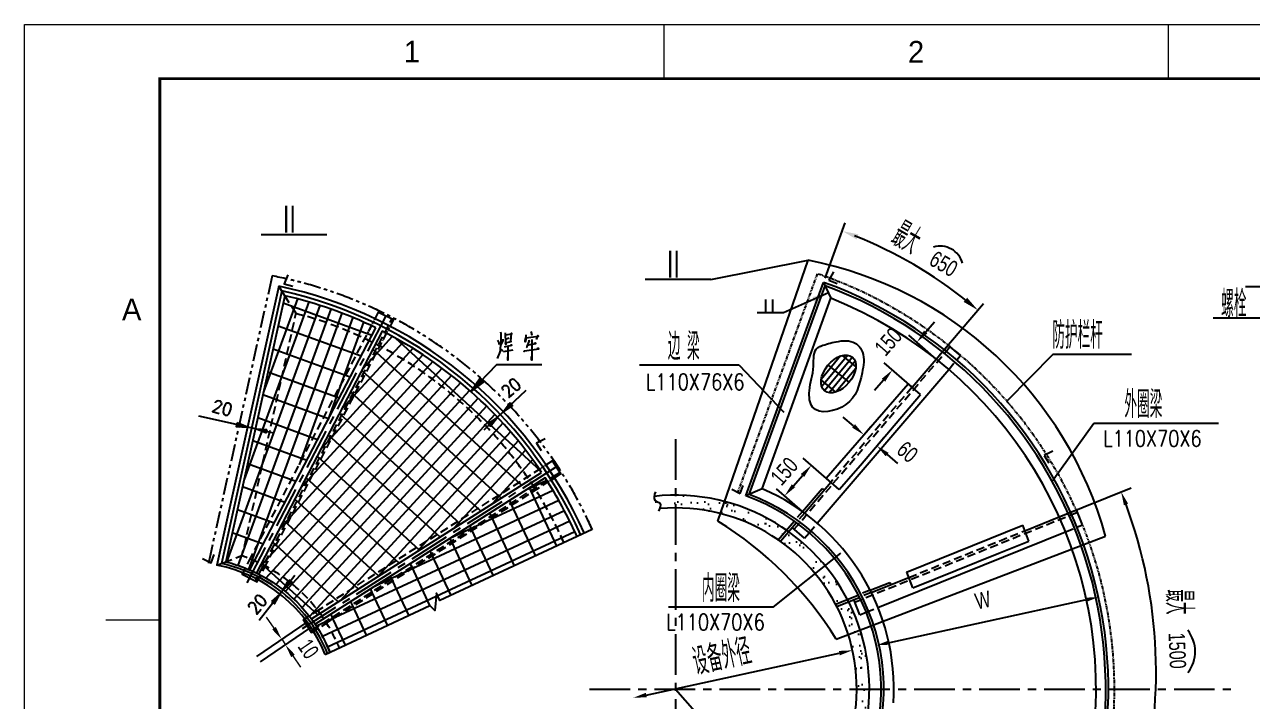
# Model space of a CAD drawing. Extents: x 148 to 221443, y -36682 to 6758.
# Drawn here: x 157403 to 161938, y -17916 to -15418 of the extents above; entities that cross this region are included whole.
import ezdxf
from ezdxf.enums import TextEntityAlignment as Align

# ---------------------------------------------------------------- set-up
doc = ezdxf.new("R2010")
doc.units = 0
doc.header["$LTSCALE"] = 10
doc.header["$MEASUREMENT"] = 0
for name, pattern in [('CENTERX2', [4, 2.5, -0.5, 0.5, -0.5]), ('HIDDENX2', [0.75, 0.5, -0.25]), ('PHANTOM', [2.5, 1.25, -0.25, 0.25, -0.25, 0.25, -0.25])]:
    doc.linetypes.add(name, pattern=pattern)
for name, color, linetype in [('2', 4, 'Continuous'), ('3', 255, 'Continuous'), ('6', 4, 'PHANTOM'), ('9', 6, 'Continuous'), ('CENTER', 1, 'CENTERX2')]:
    doc.layers.add(name, color=color, linetype=linetype)
doc.layers.add('2（细实线）', color=3, linetype='Continuous', lineweight=20)
doc.layers.add('图框层', color=7, linetype='Continuous', lineweight=15)
doc.styles.add('BIG', font='bsfb.shx', dxfattribs={"width": 0.7, "bigfont": 'bsf.shx'})
doc.styles.add('HZ', font='ROMS.SHX', dxfattribs={"width": 0.75, "bigfont": 'GBCBIG.SHX'})
doc.styles.get("Standard").update_dxf_attribs({"font": 'wison_e.shx', "width": 0.75, "bigfont": 'wison_c.shx'})
doc.styles.add('XW', font='ROMANS.shx', dxfattribs={"width": 0.85})
doc.dimstyles.new('DIM1', dxfattribs={"dimscale": 20, "dimtxt": 3, "dimasz": 2.5, "dimexe": 2, "dimexo": 0, "dimgap": 1, "dimtad": 0, "dimdec": 0, "dimzin": 0, "dimdsep": 46, "dimtxsty": 'Standard', "dimcen": 2, "dimclrd": 3, "dimclre": 3, "dimclrt": 3, "dimadec": 0, "dimazin": 0, "dimtfac": 0.666667, "dimtdec": 0, "dimtofl": 0, "dimtmove": 2, "dimatfit": 1, "dimfxl": 2, "dimtvp": 1.333333, "dimtolj": 1, "dimtzin": 0, "dimarcsym": 0})
doc.dimstyles.new('S-1', dxfattribs={"dimtxt": 3, "dimasz": 2.5, "dimexe": 1.25, "dimexo": 0, "dimgap": 1, "dimtad": 1, "dimdec": 0, "dimdsep": 46, "dimtxsty": 'BIG', "dimcen": 0, "dimclrd": 3, "dimclre": 3, "dimclrt": 3, "dimadec": 0, "dimazin": 2, "dimtfac": 1, "dimtdec": 0, "dimtmove": 2, "dimatfit": 3, "dimfxl": 1.25, "dimarcsym": 1})

# ---------------------------------------------------------------- blocks, each defined once
blk = doc.blocks.new('*D1657')
at = {"layer": '2', "color": 3, "lineweight": -2}
blk.add_line((159701.3, -17896), (160414.6, -17741.3), dxfattribs=at)
at = {"layer": '2', "color": 3}
for points in [[(160416.4, -17749.5), (160412.8, -17733.2), (160463.5, -17730.7)], [(159699.6, -17887.8), (159703.1, -17904.1), (159652.5, -17906.6)]]:
    blk.add_solid(points, dxfattribs=at)
at = {"layer": 'Defpoints', "color": 0}
for p in [(160463.5, -17730.7), (160463.9, -17732.8), (159652.9, -17908.7)]:
    blk.add_point(p, dxfattribs=at)
at = {"layer": '2', "color": 3, "insert": (159980.5, -17753), "char_height": 100, "attachment_point": 5, "rotation": 12.2335, "style": 'HZ'}
blk.add_mtext('\\A1;设备外径', dxfattribs=at)
blk = doc.blocks.new('*D1658')
at = {"layer": '2', "color": 3, "lineweight": -2}
blk.add_line((160600.9, -17701.8), (161323.8, -17544.5), dxfattribs=at)
at = {"layer": '2', "color": 3}
for points in [[(161325.6, -17552.7), (161322.1, -17536.4), (161372.7, -17533.9)], [(160599.1, -17693.7), (160602.6, -17710), (160552, -17712.4)]]:
    blk.add_solid(points, dxfattribs=at)
at = {"layer": 'Defpoints', "color": 0}
for p in [(161372.7, -17533.9), (161372.7, -17533.9), (160552, -17712.4)]:
    blk.add_point(p, dxfattribs=at)
at = {"layer": '2', "color": 3, "insert": (160945.3, -17545), "char_height": 60, "attachment_point": 5, "rotation": 12.2735}
blk.add_mtext('\\A1;W', dxfattribs=at)
blk = doc.blocks.new('*D1659')
at = {"layer": '2', "color": 3, "lineweight": -2}
for p, q in [((161227.3, -17237.4), (161493.4, -17130.1)), ((161354.9, -18287.6), (161544.7, -18346.1))]:
    blk.add_line(p, q, dxfattribs=at)
blk.add_arc((159806.6, -17810.4), 1778.8, 344.4829, 20.355, dxfattribs=at)
at = {"layer": '2', "color": 3}
for points in [[(161482.1, -17188.7), (161466.6, -17194.7), (161456.3, -17145)], [(161512.6, -18284), (161528.6, -18288.6), (161506.5, -18334.3)]]:
    blk.add_solid(points, dxfattribs=at)
at = {"layer": 'Defpoints', "color": 0}
for p in [(161227.3, -17237.4), (160544.3, -17512.9), (161580.9, -17937.5), (160891.3, -18144.7), (161354.9, -18287.6)]:
    blk.add_point(p, dxfattribs=at)
at = {"layer": '2', "color": 3, "insert": (161663.7, -17732), "char_height": 60, "attachment_point": 5, "rotation": 272.419}
blk.add_mtext('1500', dxfattribs=at)
blk = doc.blocks.new('*D1662')
at = {"layer": '2', "color": 3, "lineweight": -2}
for p, q in [((160734.1, -16554), (160767.1, -16516.4)), ((160772.6, -16654.2), (160671.1, -16565.3)), ((160682.4, -16757.1), (160580.9, -16668.3)), ((160578.1, -16732.2), (160545.1, -16769.8))]:
    blk.add_line(p, q, dxfattribs=at)
at = {"layer": '2', "color": 3}
for points in [[(160727.8, -16548.5), (160740.4, -16559.5), (160701.2, -16591.6)], [(160584.3, -16737.7), (160571.8, -16726.7), (160611, -16694.6)]]:
    blk.add_solid(points, dxfattribs=at)
at = {"layer": 'Defpoints', "color": 0}
for p in [(160772.6, -16654.2), (160611, -16694.6), (160682.4, -16757.1)]:
    blk.add_point(p, dxfattribs=at)
at = {"layer": '2', "color": 3, "insert": (160595.9, -16590.4), "char_height": 60, "attachment_point": 5, "rotation": 48.7942}
blk.add_mtext('\\A1;150', dxfattribs=at)
blk = doc.blocks.new('*D1663')
at = {"layer": '2', "color": 3, "lineweight": -2}
for p, q in [((160377.4, -17104.4), (160281.3, -17020.5)), ((160245.5, -17122.4), (160278.6, -17084.5)), ((160278.5, -17217.6), (160182.4, -17133.7))]:
    blk.add_line(p, q, dxfattribs=at)
at = {"layer": '2', "color": 3}
for points in [[(160284.8, -17089.9), (160272.3, -17079), (160311.5, -17046.8)], [(160239.2, -17116.9), (160251.7, -17127.8), (160212.6, -17160)]]:
    blk.add_solid(points, dxfattribs=at)
at = {"layer": 'Defpoints', "color": 0}
for p in [(160311.5, -17046.8), (160377.4, -17104.4), (160278.5, -17217.6)]:
    blk.add_point(p, dxfattribs=at)
at = {"layer": '2', "color": 3, "insert": (160211.5, -17069), "char_height": 60, "attachment_point": 5, "rotation": 48.8647}
blk.add_mtext('\\A1;150', dxfattribs=at)
blk = doc.blocks.new('*D1665')
at = {"layer": '2', "color": 3, "lineweight": -2}
for p, q in [((160467.4, -16901.4), (160429.4, -16868.9)), ((160505.4, -16933.9), (160531.4, -16903.5)), ((160553.4, -16974.9), (160579.4, -16944.5)), ((160591.4, -17007.4), (160629.5, -17039.9))]:
    blk.add_line(p, q, dxfattribs=at)
at = {"layer": '2', "color": 3}
for points in [[(160462, -16907.7), (160472.8, -16895.1), (160505.4, -16933.9)], [(160596.9, -17001), (160586, -17013.7), (160553.4, -16974.9)]]:
    blk.add_solid(points, dxfattribs=at)
at = {"layer": 'Defpoints', "color": 0}
for p in [(160505.4, -16933.9), (160553.4, -16974.9), (160553.4, -16974.9)]:
    blk.add_point(p, dxfattribs=at)
at = {"layer": '2', "color": 3, "insert": (160666.6, -16997.6), "char_height": 60, "attachment_point": 5, "rotation": 319.4877}
blk.add_mtext('\\A1;60', dxfattribs=at)
blk = doc.blocks.new('a2')
for p, q in [((15429.25, 10126.74), (15429.25, 10116.74)), ((15522.42, 10126.74), (15522.42, 10116.74)), ((15336.09, 10011.74), (15336.09, 10116.74)), ((15326.09, 10016.74), (15336.09, 10016.74))]:
    blk.add_line(p, q)
at = {"layer": '图框层', "ltscale": 10}
blk.add_lwpolyline([(15311.09, 10126.74), (15905.09, 10126.74), (15905.09, 9706.74), (15311.09, 9706.74)], close=True, dxfattribs=at)
at = {"layer": '图框层', "ltscale": 10, "const_width": 0.5}
blk.add_lwpolyline([(15336.09, 10116.74), (15895.09, 10116.74), (15895.09, 9716.74), (15336.09, 9716.74)], close=True, dxfattribs=at)
at = {"style": 'HZ'}
for s, p in [('1', (15382.67, 10121.74)), ('2', (15475.84, 10121.74)), ('A', (15330.89, 10074.1))]:
    blk.add_text(s, height=4, dxfattribs=at).set_placement(p, align=Align.MIDDLE)
blk = doc.blocks.new('*D28')
at = {"layer": '2（细实线）', "color": 3, "lineweight": -2}
for p, q in [((21063.16, 8459.92), (21061.75, 8461.98)), ((21064.57, 8457.86), (21065.6, 8458.56)), ((21064.57, 8457.86), (21065.25, 8456.87)), ((21065.25, 8456.87), (21066.28, 8457.57)), ((21066.66, 8454.81), (21068.07, 8452.74))]:
    blk.add_line(p, q, dxfattribs=at)
at = {"layer": '2（细实线）', "color": 3}
for points in [[(21062.82, 8459.68), (21063.5, 8460.15), (21064.57, 8457.86)], [(21067, 8455.04), (21066.32, 8454.57), (21065.25, 8456.87)]]:
    blk.add_solid(points, dxfattribs=at)
at = {"layer": 'Defpoints', "color": 0}
for p in [(21064.57, 8457.86), (21065.25, 8456.87), (21065.25, 8456.87)]:
    blk.add_point(p, dxfattribs=at)
at = {"layer": '2（细实线）', "color": 3, "insert": (21069.5, 8456.08), "char_height": 3, "attachment_point": 5, "rotation": 304.3921, "style": 'BIG'}
blk.add_mtext('10', dxfattribs=at)
blk = doc.blocks.new('2222222')
at = {"layer": '2（细实线）', "lineweight": -3}
for points in [[(19938.25, 8502.52), (19937.6, 8500.85), (19939.17, 8500.43)], [(19936.61, 8500.43), (19925.17, 8448.83), (19926.81, 8449.46), (19927.95, 8449.88)], [(19935.37, 8502.31), (19934.61, 8498.89)], [(19937.16, 8499.54), (19931.78, 8475.23), (19925.99, 8449.16)], [(19940.04, 8498.08), (19933.78, 8480.88)], [(19934.47, 8498.27), (19934.34, 8497.65)], [(19944.19, 8496.87), (19926.92, 8449.43)], [(19946.24, 8496.16), (19929, 8448.79)], [(19942.14, 8497.5), (19930.19, 8464.69)], [(19933.92, 8495.8), (19933.24, 8492.72)], [(19934.2, 8497.04), (19934.06, 8496.42)], [(19953.81, 8491.32), (19937.42, 8497.29)], [(19954.28, 8494.12), (19954.42, 8494.39), (19955.05, 8495.61), (19957.82, 8494.23), (19957.18, 8493), (19957.12, 8492.89)], [(19948.26, 8495.43), (19931.02, 8448.06)], [(19939.36, 8493.71), (19939.03, 8492.23)], [(19939.74, 8495.4), (19939.52, 8494.45)], [(19950.23, 8494.5), (19940.35, 8467.38)], [(19952.25, 8493.76), (19945.65, 8475.64)], [(19953.05, 8488.41), (19956.44, 8494.92)], [(19953.75, 8493.11), (19953.87, 8493.34)], [(19953.93, 8493.45), (19954.05, 8493.68)], [(19954.1, 8493.79), (19954.22, 8494.01)], [(19957.16, 8493.71), (19957.51, 8494.38)], [(19931.25, 8447.98), (19954.53, 8492.69)], [(19933.1, 8492.1), (19932.97, 8491.48)], [(19951.8, 8487.46), (19936.48, 8493.04)], [(19938.87, 8491.49), (19938.54, 8490.01)], [(19957.57, 8491.12), (19952.1, 8485.15)], [(19952.15, 8490.04), (19952.85, 8491.38)], [(19953.03, 8491.73), (19953.17, 8491.99)], [(19953.2, 8492.05), (19953.73, 8493.08)], [(19953.23, 8492.11), (19953.35, 8492.33)], [(19953.4, 8492.44), (19953.52, 8492.67)], [(19953.58, 8492.78), (19953.7, 8493)], [(19955.06, 8489.67), (19955.76, 8491.02)], [(19955.99, 8490.71), (19956.5, 8491.69)], [(19956.07, 8490.87), (19956.19, 8491.09)], [(19956.11, 8491.69), (19956.81, 8493.03)], [(19956.25, 8491.2), (19956.36, 8491.43)], [(19956.42, 8491.54), (19956.54, 8491.76)], [(19956.6, 8491.88), (19956.71, 8492.1)], [(19956.77, 8492.21), (19956.89, 8492.44)], [(19956.95, 8492.55), (19957.06, 8492.77)], [(19977.56, 8491.98), (19977.64, 8491.68), (19977.61, 8491.6), (19977.61, 8490.38), (19977.61, 8489.79), (19977.56, 8489.36), (19977.53, 8489.03), (19977.5, 8488.65), (19977.42, 8488.27), (19977.34, 8487.93), (19977.2, 8487.64), (19977.09, 8487.34), (19976.93, 8487.05)], [(19978.41, 8491.81), (19978.46, 8491.26), (19978.54, 8489.66), (19978.52, 8489.95), (19979.56, 8490.16), (19979.45, 8490.16), (19979.58, 8491.72), (19979.61, 8491.56), (19978.49, 8491.34)], [(19982.25, 8491.39), (19982.25, 8491.05), (19982.25, 8490.84), (19982.22, 8490.54), (19982.11, 8490.12), (19982.14, 8490.38), (19982.19, 8490.67), (19982.25, 8490.84), (19984.57, 8491.18), (19984.46, 8491.3), (19984.19, 8490.54)], [(19983.18, 8492.02), (19983.34, 8491.39), (19983.34, 8491.64), (19983.23, 8491.85)], [(19932.56, 8489.63), (19931.87, 8486.55)], [(19932.83, 8490.87), (19932.69, 8490.25)], [(19949.79, 8483.6), (19935.54, 8488.79)], [(19938.38, 8489.27), (19938.05, 8487.79)], [(19961.39, 8488.9), (19944.4, 8470.36)], [(19959.51, 8490.03), (19948.24, 8477.73)], [(19951.1, 8488.02), (19951.8, 8489.36)], [(19981.46, 8463.63), (19954, 8488.79)], [(19954.01, 8487.65), (19954.71, 8489)], [(19954.94, 8488.69), (19955.64, 8490.03)], [(19955.78, 8490.3), (19955.84, 8490.42)], [(19955.9, 8490.53), (19956.01, 8490.76)], [(19984.97, 8466.26), (19958.23, 8490.76)], [(19977.01, 8490.46), (19977.23, 8489.95), (19977.26, 8489.83), (19977.28, 8489.62)], [(19977.53, 8488.86), (19977.8, 8488.56), (19977.91, 8488.31)], [(19978.02, 8490.59), (19978.02, 8490.33), (19977.61, 8489.58)], [(19978.3, 8489.2), (19979.64, 8489.49), (19979.5, 8489.49), (19979.31, 8489.41)], [(19978.52, 8490.63), (19979.17, 8490.84)], [(19978.93, 8489.28), (19978.93, 8486.75), (19978.9, 8487.09), (19978.93, 8487.38)], [(19981.83, 8488.48), (19981.94, 8488.35), (19982.03, 8488.44), (19984.68, 8488.86), (19984.57, 8488.94), (19984.35, 8488.82)], [(19982.79, 8490.5), (19982.88, 8490.21), (19982.79, 8490.16), (19982.57, 8489.58), (19982.44, 8489.24), (19982.41, 8489.15), (19982.33, 8488.99)], [(19982.68, 8489.62), (19982.79, 8489.58), (19984.08, 8489.83), (19984, 8489.87), (19983.75, 8489.79)], [(19983.34, 8490.54), (19983.34, 8486.71), (19983.29, 8486.92), (19983.31, 8487.43)], [(19965.04, 8486.49), (19936.71, 8455.58)], [(19937.88, 8487.05), (19937.55, 8485.57)], [(19963.23, 8487.72), (19940.57, 8463)], [(19950.05, 8486), (19950.75, 8487.34)], [(19951.65, 8485.72), (19952.35, 8487.07)], [(19952.96, 8485.63), (19953.66, 8486.98)], [(19953.89, 8486.67), (19954.59, 8488.02)], [(19978.1, 8488.35), (19979.89, 8488.65)], [(19931.46, 8484.7), (19931.33, 8484.08)], [(19931.74, 8485.93), (19931.6, 8485.31)], [(19966.8, 8485.23), (19932.87, 8448.22)], [(19947.78, 8479.74), (19934.59, 8484.54)], [(19937.39, 8484.83), (19937.06, 8483.35)], [(19947.44, 8477.65), (19950.95, 8484.37)], [(19949, 8483.98), (19949.7, 8485.33)], [(19951.91, 8483.62), (19952.61, 8484.96)], [(19977.69, 8461.23), (19951.93, 8484.83)], [(19952.84, 8484.65), (19953.54, 8486)], [(19985.23, 8485.88), (19976.8, 8485.88), (19972.1, 8480.92)], [(19931.19, 8483.46), (19930.5, 8480.38)], [(19968.52, 8483.91), (19934.2, 8446.46)], [(19970.2, 8482.56), (19936.04, 8445.29)], [(19936.9, 8482.61), (19936.57, 8481.13)], [(19947.95, 8481.96), (19948.65, 8483.31)], [(19950.73, 8480.62), (19951.44, 8481.96)], [(19950.86, 8481.6), (19951.56, 8482.94)], [(19951.79, 8482.63), (19952.49, 8483.98)], [(19973.82, 8483.47), (19974.56, 8482.77), (19972.1, 8480.92), (19973.82, 8483.47)], [(19978.1, 8481.18), (19978.03, 8481.26), (19977.95, 8481.48), (19977.95, 8481.62), (19978.01, 8481.82), (19978.27, 8482.04), (19978.47, 8482.08), (19978.61, 8482.05), (19978.81, 8481.94), (19978.96, 8481.78), (19979.03, 8481.56), (19979.11, 8481.2), (19979.17, 8479.81), (19980.09, 8480.61)], [(19979.38, 8483.01), (19979.26, 8482.76), (19979.34, 8482.4), (19979.63, 8481.93), (19979.84, 8481.69), (19980.26, 8481.33), (19980.6, 8481.2), (19980.87, 8481.29), (19981, 8481.4), (19981.13, 8481.65), (19981.05, 8482.01), (19980.76, 8482.48), (19980.55, 8482.73), (19980.13, 8483.08), (19979.78, 8483.21), (19979.51, 8483.12), (19979.38, 8483.01)], [(19930.37, 8479.76), (19930.23, 8479.14)], [(19945.78, 8475.89), (19933.65, 8480.3)], [(19936.41, 8480.39), (19936.08, 8478.9)], [(19971.84, 8481.15), (19937.78, 8443.98)], [(19973.44, 8479.71), (19939.36, 8442.53)], [(19946.9, 8479.94), (19947.6, 8481.29)], [(19949.68, 8478.6), (19950.38, 8479.94)], [(19949.81, 8479.58), (19950.51, 8480.92)], [(19973.92, 8458.83), (19949.87, 8480.86)], [(19977, 8476.18), (19982.29, 8481.21)], [(19924.89, 8478.87), (19924.92, 8478.98), (19925.06, 8479.16), (19925.18, 8479.24), (19925.39, 8479.3), (19925.74, 8479.21), (19925.89, 8479.05), (19925.96, 8478.93), (19925.99, 8478.69), (19925.93, 8478.48), (19925.79, 8478.3), (19925.53, 8478.03), (19924.36, 8477.22), (19925.6, 8476.89)], [(19927.26, 8478.8), (19926.96, 8478.77), (19926.7, 8478.5), (19926.47, 8478), (19926.39, 8477.69), (19926.34, 8477.14), (19926.43, 8476.78), (19926.67, 8476.6), (19926.85, 8476.56), (19927.14, 8476.59), (19927.41, 8476.86), (19927.63, 8477.36), (19927.72, 8477.67), (19927.77, 8478.22), (19927.67, 8478.58), (19927.44, 8478.76), (19927.26, 8478.8)], [(19930.09, 8478.53), (19929.96, 8477.91)], [(19935.91, 8478.16), (19935.58, 8476.68)], [(19975, 8478.21), (19940.9, 8441)], [(19945.85, 8477.93), (19946.55, 8479.27)], [(19948.63, 8476.58), (19949.33, 8477.93)], [(19948.75, 8477.56), (19949.46, 8478.91)], [(19979.34, 8478.88), (19979.81, 8478.37), (19978.07, 8477.2), (19979.34, 8478.88)], [(19929.91, 8474.59), (19921.84, 8476.37)], [(19928.89, 8475.17), (19928.74, 8474.49), (19930.83, 8474.38), (19928.89, 8475.17)], [(19929.82, 8477.29), (19929.14, 8474.21)], [(19943.77, 8472.03), (19932.71, 8476.05)], [(19935.42, 8475.94), (19935.09, 8474.46)], [(19976.52, 8476.68), (19942.29, 8439.34)], [(19943.74, 8473.89), (19944.44, 8475.24)], [(19944.79, 8475.91), (19945.5, 8477.25)], [(19946.04, 8474.96), (19946.74, 8476.3)], [(19947.58, 8474.56), (19948.28, 8475.91)], [(19947.7, 8475.54), (19948.4, 8476.89)], [(19970.16, 8456.43), (19947.81, 8476.9)], [(19975.26, 8475.01), (19975.73, 8474.51), (19977, 8476.18), (19975.26, 8475.01)], [(19929, 8473.59), (19928.86, 8472.97)], [(19932.27, 8474.06), (19930.83, 8474.38)], [(19934.37, 8473.95), (19934.22, 8473.28), (19932.27, 8474.06), (19934.37, 8473.95)], [(19933.95, 8473.69), (19935.64, 8473.32)], [(19934.93, 8473.72), (19934.6, 8472.24)], [(19941.84, 8466.88), (19945.34, 8473.61)], [(19942.69, 8471.87), (19943.39, 8473.22)], [(19966.39, 8454.03), (19945.75, 8472.94)], [(19946.53, 8472.54), (19947.23, 8473.89)], [(19946.65, 8473.52), (19947.35, 8474.87)], [(19978, 8475.1), (19947.91, 8442.26)], [(19979.44, 8473.48), (19954.91, 8446.72)], [(19975.74, 8475), (19974.49, 8473.82)], [(19928.45, 8471.12), (19927.77, 8468.04)], [(19928.73, 8472.36), (19928.59, 8471.74)], [(19941.76, 8468.17), (19931.77, 8471.8)], [(19934.44, 8471.5), (19934.11, 8470.02)], [(19941.64, 8469.85), (19942.34, 8471.2)], [(19944.55, 8469.49), (19945.25, 8470.83)], [(19945.48, 8470.53), (19946.18, 8471.87)], [(19945.6, 8471.51), (19946.3, 8472.85)], [(19980.84, 8471.81), (19961.96, 8451.21)], [(19985.82, 8472.2), (19984.22, 8471.4), (19985.09, 8470.03)], [(19933.94, 8469.28), (19933.61, 8467.8)], [(19940.59, 8467.84), (19941.29, 8469.18)], [(19943.5, 8467.47), (19944.2, 8468.82)], [(19962.62, 8451.63), (19943.68, 8468.98)], [(19944.43, 8468.51), (19945.13, 8469.85)], [(19982.19, 8470.1), (19968.97, 8455.68)], [(19983.51, 8468.34), (19976.02, 8460.17)], [(19927.36, 8466.18), (19927.22, 8465.57)], [(19927.63, 8467.42), (19927.49, 8466.8)], [(19939.75, 8464.31), (19930.83, 8467.55)], [(19933.45, 8467.06), (19933.12, 8465.58)], [(19939.54, 8465.82), (19940.24, 8467.16)], [(19942.45, 8465.45), (19943.15, 8466.8)], [(19943.38, 8466.49), (19944.08, 8467.83)], [(19981.69, 8463.07), (19987.87, 8467.01)], [(19983.8, 8465.95), (19984.77, 8466.56), (19985.02, 8466.72)], [(19985.12, 8466.79), (19985.34, 8466.93)], [(19985.44, 8466.99), (19985.66, 8467.13)], [(19985.76, 8467.2), (19986.01, 8467.36)], [(19987.54, 8464.95), (19988.69, 8465.71), (19987.17, 8468.12), (19986.02, 8467.36)], [(19927.08, 8464.95), (19926.4, 8461.87)], [(19932.96, 8464.84), (19932.63, 8463.36)], [(19938.49, 8463.8), (19939.19, 8465.14)], [(19940.44, 8464.19), (19941.14, 8465.54)], [(19941.4, 8463.43), (19942.1, 8464.78)], [(19958.85, 8449.23), (19941.62, 8465.02)], [(19942.33, 8464.47), (19943.03, 8465.82)], [(19942.63, 8438.9), (19985.16, 8465.99)], [(19979.96, 8463.5), (19981.24, 8464.32)], [(19981.88, 8464.73), (19983.16, 8465.54)], [(19986.13, 8464.5), (19982.1, 8462.62)], [(19985.01, 8463.76), (19986.29, 8464.57)], [(19985.39, 8463.59), (19986.33, 8464.19)], [(19986.33, 8464.19), (19986.58, 8464.34)], [(19986.69, 8464.41), (19986.9, 8464.55)], [(19986.93, 8464.98), (19988.52, 8465.99)], [(19987.01, 8464.62), (19987.22, 8464.75)], [(19987.33, 8464.82), (19987.58, 8464.98)], [(19937.74, 8460.45), (19929.88, 8463.31)], [(19932.46, 8462.61), (19932.14, 8461.13)], [(19936.24, 8456.12), (19939.74, 8462.85)], [(19937.44, 8461.78), (19938.14, 8463.13)], [(19940.23, 8460.43), (19940.93, 8461.78)], [(19940.35, 8461.42), (19941.05, 8462.76)], [(19941.28, 8462.45), (19941.98, 8463.8)], [(19987.27, 8462.66), (19968.21, 8453.77)], [(19976.12, 8461.06), (19977.4, 8461.87)], [(19978.04, 8462.28), (19979.32, 8463.1)], [(19979.13, 8461.44), (19980.41, 8462.25)], [(19981.17, 8461.31), (19982.45, 8462.13)], [(19981.55, 8461.15), (19982.83, 8461.96)], [(19987.98, 8452.36), (19983.24, 8462.52), (19983.09, 8462.84), (19982.94, 8463.16)], [(19983.09, 8462.54), (19984.37, 8463.35)], [(19983.47, 8462.37), (19984.75, 8463.19)], [(19925.99, 8460.01), (19925.85, 8459.4)], [(19926.26, 8461.25), (19926.13, 8460.63)], [(19931.97, 8460.39), (19931.64, 8458.91)], [(19936.39, 8459.76), (19937.09, 8461.11)], [(19939.18, 8458.42), (19939.88, 8459.76)], [(19939.3, 8459.4), (19940, 8460.74)], [(19955.09, 8446.83), (19939.56, 8461.06)], [(19988.36, 8460.8), (19959.16, 8447.18), (19956.76, 8446.07), (19954.32, 8444.93)], [(19971.45, 8456.55), (19977.85, 8460.62)], [(19972.28, 8458.61), (19973.56, 8459.43)], [(19974.2, 8459.84), (19975.48, 8460.65)], [(19977.33, 8458.87), (19978.61, 8459.68)], [(19977.71, 8458.7), (19978.99, 8459.52)], [(19979.25, 8460.09), (19980.53, 8460.91)], [(19984.07, 8450.53), (19979.57, 8460.18), (19979.42, 8460.5), (19979.27, 8460.82)], [(19979.63, 8459.93), (19980.91, 8460.74)], [(19925.72, 8458.78), (19925.03, 8455.7)], [(19935.73, 8456.59), (19928.94, 8459.06)], [(19931.48, 8458.17), (19931.15, 8456.69)], [(19934.29, 8455.73), (19934.99, 8457.07)], [(19935.34, 8457.74), (19936.04, 8459.09)], [(19951.32, 8444.43), (19937.5, 8457.1)], [(19938.12, 8456.4), (19938.83, 8457.74)], [(19938.25, 8457.38), (19938.95, 8458.72)], [(19989.39, 8458.91), (19943.56, 8437.54)], [(19970.36, 8457.39), (19971.64, 8458.21)], [(19973.49, 8456.42), (19974.77, 8457.24)], [(19973.88, 8456.26), (19975.16, 8457.07)], [(19975.41, 8457.65), (19976.69, 8458.46)], [(19980.16, 8448.71), (19975.9, 8457.84), (19975.75, 8458.16), (19975.6, 8458.48)], [(19975.79, 8457.48), (19977.07, 8458.3)], [(19924.89, 8455.08), (19924.76, 8454.46)], [(19933.72, 8452.73), (19928, 8454.81)], [(19930.99, 8455.95), (19930.66, 8454.47)], [(19933.24, 8453.71), (19933.94, 8455.05)], [(19934.83, 8453.43), (19935.54, 8454.78)], [(19937.07, 8454.38), (19937.77, 8455.73)], [(19937.2, 8455.36), (19937.9, 8456.71)], [(19990.37, 8456.98), (19989.44, 8456.54), (19988.18, 8455.96), (19944.67, 8435.67)], [(19991.31, 8455.02), (19945.59, 8433.71)], [(19994.53, 8455.41), (19966.38, 8442.29), (19965.75, 8443.65), (19965.46, 8440.47), (19964.52, 8441.42)], [(19966.53, 8454.95), (19967.81, 8455.76)], [(19968.45, 8456.17), (19969.72, 8456.98)], [(19968.89, 8454.92), (19970.17, 8455.73)], [(19969.66, 8453.98), (19970.94, 8454.79)], [(19971.58, 8455.2), (19972.85, 8456.02)], [(19976.25, 8446.89), (19972.23, 8455.51), (19972.08, 8455.82), (19971.93, 8456.14)], [(19971.96, 8455.04), (19973.24, 8455.85)], [(19924.35, 8452.61), (19923.59, 8449.18)], [(19924.62, 8453.84), (19924.48, 8453.23)], [(19930.49, 8453.73), (19930.17, 8452.25)], [(19932.18, 8451.69), (19932.89, 8453.04)], [(19935.09, 8451.32), (19935.79, 8452.67)], [(19947.55, 8442.04), (19935.43, 8453.14)], [(19936.02, 8452.36), (19936.72, 8453.71)], [(19936.14, 8453.34), (19936.85, 8454.69)], [(19961.22, 8450.03), (19967.62, 8454.1)], [(19962.69, 8452.5), (19963.97, 8453.32)], [(19964.61, 8453.72), (19965.89, 8454.54)], [(19967.74, 8452.76), (19969.02, 8453.57)], [(19968.12, 8452.59), (19969.4, 8453.41)], [(19972.34, 8445.06), (19968.56, 8453.17), (19968.41, 8453.48), (19968.26, 8453.81)], [(19970.04, 8453.81), (19971.32, 8454.63)], [(19922.51, 8450.05), (19924.12, 8449.26), (19924.67, 8450.79)], [(19929.79, 8450.56), (19928.66, 8450.14)], [(19930.75, 8445.58), (19934.13, 8452.08)], [(19930.81, 8449.06), (19931.3, 8450), (19931.83, 8451.02)], [(19934.04, 8449.31), (19934.74, 8450.65)], [(19934.97, 8450.34), (19935.67, 8451.69)], [(19958.85, 8450.06), (19960.13, 8450.87)], [(19960.77, 8451.28), (19962.05, 8452.09)], [(19963.9, 8450.31), (19965.18, 8451.13)], [(19964.28, 8450.15), (19965.56, 8450.96)], [(19968.43, 8443.24), (19964.89, 8450.83), (19964.74, 8451.15), (19964.59, 8451.47)], [(19965.82, 8451.53), (19967.1, 8452.35)], [(19966.2, 8451.37), (19967.48, 8452.18)], [(19930.46, 8448.38), (19929.97, 8447.44)], [(19932.99, 8447.29), (19933.69, 8448.63)], [(19943.79, 8439.64), (19933.37, 8449.18)], [(19933.62, 8447.75), (19934.11, 8448.69), (19934.62, 8449.67)], [(19945.18, 8432.33), (19964.52, 8441.42), (19961.22, 8448.49), (19961.07, 8448.81), (19960.92, 8449.13)], [(19955.01, 8447.61), (19956.29, 8448.43)], [(19956.93, 8448.83), (19958.21, 8449.65)], [(19958.66, 8448.4), (19959.94, 8449.21)], [(19960.06, 8447.87), (19961.34, 8448.68)], [(19960.44, 8447.7), (19961.72, 8448.52)], [(19961.98, 8449.09), (19963.26, 8449.9)], [(19962.36, 8448.92), (19963.64, 8449.74)], [(19929.85, 8447.21), (19929.97, 8447.44), (19929.85, 8447.21), (19932.6, 8445.78), (19932.79, 8446.15)], [(19932.29, 8445.94), (19932.64, 8446.62)], [(19932.6, 8445.78), (19932.79, 8446.14), (19933.27, 8447.08)], [(19938.44, 8446.11), (19938.98, 8445.68), (19937.42, 8444.27), (19938.44, 8446.11)], [(19938.49, 8445.62), (19939.56, 8446.98)], [(19950.98, 8443.51), (19957.38, 8447.58)], [(19951.17, 8445.17), (19952.45, 8445.98)], [(19953.09, 8446.39), (19954.37, 8447.2)], [(19956.22, 8445.42), (19957.5, 8446.24)], [(19956.6, 8445.26), (19957.88, 8446.07)], [(19960.61, 8439.58), (19957.54, 8446.16), (19957.4, 8446.47), (19957.25, 8446.79)], [(19958.14, 8446.64), (19959.42, 8447.46)], [(19958.52, 8446.48), (19959.8, 8447.29)], [(19935.27, 8442.1), (19935.81, 8441.67), (19936.82, 8443.51), (19935.27, 8442.1)], [(19937.42, 8444.27), (19936.82, 8443.51)], [(19947.33, 8442.72), (19948.61, 8443.54)], [(19949.25, 8443.94), (19950.53, 8444.76)], [(19952.38, 8442.98), (19953.66, 8443.79)], [(19952.76, 8442.81), (19954.04, 8443.63)], [(19956.71, 8437.75), (19953.87, 8443.82), (19953.73, 8444.13), (19953.58, 8444.46)], [(19954.3, 8444.2), (19955.58, 8445.01)], [(19954.68, 8444.03), (19955.96, 8444.85)], [(19931.27, 8441.02), (19931.19, 8441.1), (19931.09, 8441.3), (19931.06, 8441.44), (19931.1, 8441.64), (19931.33, 8441.9), (19931.52, 8441.96), (19931.66, 8441.95), (19931.88, 8441.87), (19932.05, 8441.73), (19932.15, 8441.52), (19932.28, 8441.18), (19932.51, 8439.81), (19933.32, 8440.72)], [(19932.31, 8443), (19932.22, 8442.74), (19932.34, 8442.39), (19932.69, 8441.97), (19932.93, 8441.75), (19933.4, 8441.46), (19933.76, 8441.37), (19934.01, 8441.49), (19934.12, 8441.62), (19934.22, 8441.89), (19934.09, 8442.24), (19933.74, 8442.66), (19933.5, 8442.88), (19933.03, 8443.17), (19932.68, 8443.26), (19932.42, 8443.13), (19932.31, 8443)], [(19932.97, 8438.69), (19935.89, 8442.4)], [(19945.41, 8441.5), (19946.69, 8442.31)], [(19948.42, 8441.88), (19949.7, 8442.69)], [(19948.54, 8440.53), (19949.82, 8441.35)], [(19948.92, 8440.37), (19950.2, 8441.18)], [(19952.8, 8435.92), (19950.2, 8441.48), (19950.06, 8441.8), (19949.91, 8442.12)], [(19950.46, 8441.75), (19951.74, 8442.57)], [(19950.84, 8441.59), (19952.12, 8442.4)], [(19940.96, 8437.13), (19947.14, 8441.06)], [(19941.38, 8438.93), (19941.14, 8438.77), (19942.48, 8436.67), (19942.66, 8436.38), (19943.01, 8436.6)], [(19942.27, 8439.5), (19941.38, 8438.93)], [(19942.91, 8439.91), (19943.81, 8440.48), (19944.77, 8441.09)], [(19944.7, 8438.09), (19945.98, 8438.9)], [(19948.9, 8434.08), (19946.53, 8439.14), (19946.39, 8439.46), (19946.24, 8439.78)], [(19946.62, 8439.31), (19947.9, 8440.12)], [(19947, 8439.14), (19948.28, 8439.96)], [(19941.8, 8438.33), (19932.46, 8431.94)], [(19942.48, 8437.34), (19933.14, 8430.96)], [(19942.48, 8436.67), (19944.06, 8437.68)], [(19943.9, 8437.17), (19943.01, 8436.6)], [(19944.54, 8437.57), (19945.43, 8438.14), (19946.36, 8438.74)]]:
    blk.add_lwpolyline(points, dxfattribs=at)
for points in [[(19954.53, 8492.69, 0.057043), (19937.72, 8498.65), (19936.61, 8500.43)], [(19938.53, 8497.35), (19937.72, 8498.65), (19926.81, 8449.46, -0.075878), (19934.61, 8446.22, -0.16198), (19946.05, 8432.75, 0.029695), (19944.63, 8435.75)], [(19938.93, 8496.71), (19939.74, 8495.4, -0.004916), (19941.17, 8495)], [(19985.16, 8465.99, 0.127546), (19955.72, 8492.1), (19932.45, 8447.4)], [(19991.72, 8454.1, 0.039577), (19985.82, 8464.99), (19943.3, 8437.91)], [(19930.73, 8450.22, 0.008383), (19929.79, 8450.56), (19930, 8451.51)], [(19945.61, 8432.54, 0.121506), (19937.92, 8443.23, 0.122846), (19925.99, 8449.16)]]:
    blk.add_lwpolyline(points, format="xyb", dxfattribs=at)
blk.add_lwpolyline([(19941.14, 8438.77), (19941.38, 8438.93), (19941.14, 8438.77), (19942.66, 8436.38), (19943.01, 8436.6), (19942.66, 8436.38)], close=True, dxfattribs=at)
for centre, radius, start, end in [((19920.07, 8422.17), 81.59, 77.1385, 79.1917), ((19920.1, 8422.29), 79.85, 23.9619, 78.0591), ((19920.41, 8423.57), 80.15, 76.25, 76.7018), ((19919.77, 8421.01), 82.79, 75.3625, 75.8), ((19920.06, 8422.17), 81.59, 72.694, 74.9134), ((19920.09, 8422.28), 79.12, 23.9581, 77.5376), ((19920.98, 8425.03), 78.58, 71.7931, 72.254), ((19920.29, 8422.84), 80.88, 70.9182, 71.366), ((19920.13, 8422.38), 81.37, 68.2464, 70.4719), ((19919.33, 8420.43), 83.48, 67.3607, 67.7945), ((19921.12, 8424.68), 78.86, 66.4592, 66.9184), ((19920.07, 8422.24), 81.52, 63.8028, 66.0241), ((19920.09, 8422.29), 75.7, 72.1108, 73.2591), ((19919.95, 8421.9), 76.12, 70.3913, 71.5333), ((19920.12, 8422.37), 75.62, 68.6664, 69.8159), ((19919.06, 8420.24), 83.76, 62.9194, 63.3518), ((19919.93, 8421.99), 81.81, 62.0216, 62.4644), ((19920.07, 8422.24), 81.53, 59.358, 61.5792), ((19920.03, 8422.13), 75.88, 66.9474, 68.0929), ((19920.19, 8422.51), 75.46, 65.2228, 66.3747), ((19920.88, 8423.57), 79.96, 58.4656, 58.9185), ((19919.63, 8421.55), 82.35, 57.5816, 58.0214), ((19920.3, 8422.72), 75.22, 63.4982, 64.6538), ((19920.19, 8422.48), 75.49, 61.7789, 62.9304), ((19920.08, 8422.26), 81.5, 54.9128, 57.1346), ((19920.07, 8422.23), 75.77, 60.0599, 61.2072), ((19920.02, 8422.15), 75.86, 58.3383, 59.4841), ((19919.46, 8421.41), 82.56, 54.0252, 54.4639), ((19920, 8422.14), 81.65, 53.1376, 53.5812), ((19920.1, 8422.29), 81.47, 50.4675, 52.6902), ((19919.99, 8422.12), 75.9, 56.6171, 57.7623), ((19920.18, 8422.41), 75.55, 54.8926, 56.0431), ((19920.11, 8422.3), 81.45, 49.5763, 50.021), ((19919.94, 8422.07), 75.97, 53.1754, 54.3195), ((19920.01, 8422.17), 75.85, 51.4505, 52.5965), ((19919.08, 8421.11), 83.02, 48.6947, 49.1309), ((19920.12, 8422.31), 81.44, 46.0216, 48.2452), ((19920.04, 8422.21), 75.8, 49.7285, 50.8752), ((19918.53, 8420.7), 83.7, 45.1377, 45.5704), ((19919.97, 8422.14), 75.9, 48.0061, 49.1513), ((19920.03, 8422.22), 75.8, 46.2838, 47.4305), ((19918.93, 8421.14), 83.1, 44.2481, 44.6839), ((19920.07, 8422.26), 81.52, 41.5774, 43.7988), ((19920.07, 8422.25), 75.75, 44.5624, 45.7098), ((19920.81, 8422.9), 80.54, 40.6868, 41.1365), ((19920, 8422.19), 75.84, 42.8399, 43.9859), ((19919.82, 8422.04), 76.08, 41.1195, 42.2619), ((19920.5, 8422.62), 80.95, 39.7976, 40.245), ((19920.06, 8422.26), 81.51, 37.1314, 39.3528), ((19919.93, 8422.14), 75.93, 39.3967, 40.5415), ((19918.91, 8421.41), 82.95, 36.2433, 36.6799), ((19920.15, 8422.33), 75.64, 37.6725, 38.8216), ((19918.92, 8421.45), 82.91, 35.3562, 35.793), ((19920.11, 8422.3), 81.46, 32.6848, 34.9078), ((19920.06, 8422.26), 75.75, 35.9497, 37.0971), ((19920.2, 8422.36), 75.58, 34.2257, 35.3757), ((19919.94, 8422.19), 75.89, 32.5078, 33.6531), ((19919.66, 8422.01), 81.98, 31.8004, 32.2421), ((19921.14, 8422.92), 80.25, 30.9035, 31.3547), ((19920.12, 8422.3), 75.68, 30.7833, 31.9318), ((19920.13, 8422.31), 81.44, 28.2391, 30.4625), ((19920.21, 8422.35), 75.57, 29.06, 30.2101), ((19918.03, 8421.21), 83.81, 27.3555, 27.7876), ((19919.9, 8422.18), 75.93, 27.3401, 28.4848), ((19919.01, 8421.74), 82.69, 26.4636, 26.9016), ((19920.18, 8422.33), 81.38, 23.9579, 26.0161), ((19920.07, 8422.27), 75.74, 25.6157, 26.7633), ((19920.05, 8422.27), 75.75, 23.9155, 25.0414), ((19920.09, 8422.29), 27.02, 21.8161, 79.1629), ((19920.08, 8422.27), 29.91, 64.7699, 67.6762), ((19920.09, 8422.3), 29.88, 60.4073, 63.3161), ((19920.08, 8422.29), 29.89, 56.0462, 58.954), ((19920.13, 8422.34), 29.82, 51.6806, 54.5951), ((19920.04, 8422.24), 29.95, 47.3248, 50.2266), ((19920.14, 8422.34), 29.82, 42.9579, 45.8724), ((19920.07, 8422.28), 29.91, 38.5993, 41.5053), ((19920.12, 8422.31), 29.85, 34.2322, 37.1441), ((19920.12, 8422.31), 29.85, 29.8703, 32.7821), ((19920.11, 8422.3), 29.87, 25.5085, 28.4184), ((19920.04, 8422.27), 29.94, 22.1369, 24.0531)]:
    blk.add_arc(centre, radius, start, end, dxfattribs=at)
at = {"layer": '2（细实线）', "transparency": 33554559}
for points in [[(19973.82, 8483.47), (19974.56, 8482.77), (19973.82, 8483.47), (19972.1, 8480.92)], [(19979.34, 8478.88), (19979.81, 8478.37), (19979.34, 8478.88), (19978.07, 8477.2)], [(19928.89, 8475.17), (19928.74, 8474.49), (19928.89, 8475.17), (19930.83, 8474.38)], [(19975.26, 8475.01), (19975.73, 8474.51), (19975.26, 8475.01), (19977, 8476.18)], [(19934.37, 8473.95), (19934.22, 8473.28), (19934.37, 8473.95), (19932.27, 8474.06)], [(19938.44, 8446.11), (19938.98, 8445.68), (19938.44, 8446.11), (19937.42, 8444.27)], [(19935.27, 8442.1), (19935.81, 8441.67), (19935.27, 8442.1), (19936.82, 8443.51)]]:
    blk.add_solid(points, dxfattribs=at)
at = {"layer": '2（细实线）'}
dim = blk.add_linear_dim(base=(19937.81, 8434.15), p1=(19937.13, 8435.14), p2=(19937.81, 8434.15), angle=304.3921, text='10', dimstyle='S-1', dxfattribs=at)
dim.commit()
dim.dimension.update_dxf_attribs({"geometry": '*D28', "text_midpoint": (19942.06, 8433.36), "dimtype": 129, "insert": (-1127.44, -22.72)})

msp = doc.modelspace()

# ---------------------------------------------------------------- hatches: boundary and pattern name
at = {"layer": '6'}
h = msp.add_hatch(dxfattribs=at)
h.set_pattern_fill('AR-SAND', color=256, scale=32, style=0)
h.set_pattern_definition([(37.5, (161153.69, -23674.553), (-2.0158, 61.65836), [0, -48.64, 0, -54.4, 0, -52]), (7.5, (161153.69, -23674.55), (56.6329, 90.3087), [0, -26.24, 0, -43.84, 0, -16.8]), (327.5, (161114.33, -23674.553), (99.65254, 0.1811), [0, -16, 0, -57.6, 0, -75.2]), (317.5, (161114.33, -23674.55), (96.196, 28.0856), [0, -8, 0, -37.76, 0, -43.2])])
edge = h.paths.add_edge_path()
edge.add_arc((159809.2501, -17874.0285), 716.693, 90, 96.3030955)
edge.add_spline(control_points=[(159730.5658, -17161.6679), (159728.5747, -17169.7223), (159727.8858, -17183.6034), (159753.5432, -17189.1891), (159753.1661, -17200.7384), (159751.4604, -17206.7985)], knot_values=[12.769647276, 12.769647276, 12.769647276, 12.769647276, 39.608944019, 64.550574494, 85.859124621, 85.859124621, 85.859124621, 85.859124621], degree=3, periodic=0)
edge.add_arc((159809.2501, -17874.0285), 669.7279, 90, 94.9501081, ccw=False)
edge.add_line((159809.2501, -17204.3006), (159809.2501, -17157.3355))
h.paths.add_polyline_path([(159809.2501, -17157.3355), (159809.2501, -17204.3006, -0.151884831), (160189.0255, -17322.389), (160219.6885, -17286.5005, 0.153635957)])
h.paths.add_polyline_path([(160227.5535, -17292.0739), (160196.9304, -17327.9155, -0.065777786), (160325.4634, -17447.3445), (160362.1496, -17418.012, 0.064565873)])
h.paths.add_polyline_path([(160362.1496, -17418.012), (160325.4634, -17447.3445, -0.050855874), (160400.9647, -17560.326), (160444.742, -17542.6694, 0.052304462)])
h.paths.add_polyline_path([(160449.1412, -17551.2465), (160405.4211, -17568.8801, -0.118824638), (160478.978, -17874.0285), (160525.9431, -17874.0285, 0.117330861)])
h.paths.add_polyline_path([(160525.9431, -17874.0285), (160478.978, -17874.0285, -0.048744241), (160466.3081, -18003.6829), (160511.4185, -18017.5845, 0.050459645)])
h.paths.add_polyline_path([(160509.4242, -18027.0155), (160464.3727, -18013.132, -0.085480443), (160380.0984, -18224.2679), (160412.3405, -18261.2376, 0.089145667)])
h.paths.add_polyline_path([(160412.3405, -18261.2376), (160380.0984, -18224.2679, -0.07596638), (160249.4448, -18378.7701), (160280.3138, -18414.1654, 0.070828112)])
h.paths.add_polyline_path([(160280.3138, -18414.1654), (160249.4448, -18378.7701, -0.075959463), (160078.6281, -18487.1932), (160110.8699, -18524.1626, 0.070821693)])
h.paths.add_polyline_path([(160078.6281, -18487.1932, -0.039325983), (159979.2988, -18521.8085), (159986.4745, -18568.4638, 0.0461599), (160110.8699, -18524.1626)])
h.paths.add_polyline_path([(159969.9522, -18524.1903, -0.060653156), (159809.2501, -18543.7564), (159809.2501, -18590.7216, 0.059174631), (159977.1185, -18570.7846)])
h.paths.add_polyline_path([(159809.2501, -18543.7564, -0.065464607), (159636.1149, -18520.9904), (159619.2392, -18565.0747, 0.067183329), (159809.2501, -18590.7216)])
h.paths.add_polyline_path([(159626.8157, -18518.4299, -0.075356233), (159444.0494, -18435.4232), (159418.2846, -18474.6906, 0.073939576), (159609.9621, -18562.4566)])
edge = h.paths.add_edge_path()
edge.add_arc((159809.2501, -17874.0285), 669.7279, 228.358282, 236.9550313, ccw=False)
edge.add_spline(control_points=[(159364.2356, -18374.5259), (159357.0108, -18376.4227), (159345.5035, -18382.3488), (159351.8242, -18406.4732), (159342.2111, -18411.5773), (159336.6968, -18412.8628)], knot_values=[14.843814416, 14.843814416, 14.843814416, 14.843814416, 39.608944019, 64.550574494, 84.259978709, 84.259978709, 84.259978709, 84.259978709], degree=3, periodic=0)
edge.add_arc((159809.2501, -17874.0285), 716.693, 228.7495019, 236.940265)
edge.add_line((159418.2846, -18474.6906), (159444.0494, -18435.4232))

# ---------------------------------------------------------------- linework, layer by layer
for p, q in [((160393.4097, -16331.2754), (160376.5466, -16362.3693)), ((160376.5466, -16362.3693), (160406.253, -16374.4972)), ((160069.3982, -17159.8055), (160356.8396, -16370.6504)), ((160081.521, -17154.5733), (160362.4953, -16383.1732)), ((160356.8396, -16370.6504), (160383.4659, -16429.6055)), ((160130.0305, -17133.6366), (160383.4659, -16429.6055)), ((160802.242, -16619.4501), (160816.7584, -16602.46)), ((160862.3756, -16641.4352), (160816.7584, -16602.46)), ((160848.5903, -16657.5698), (160862.3756, -16641.4352)), ((160683.6701, -16758.2285), (160772.5831, -16654.1633)), ((160333.3818, -17260.5417), (160818.9529, -16692.2578)), ((160365.9302, -17094.4376), (160669.0713, -16745.5491)), ((160714.9993, -16785.4386), (160669.0713, -16745.5491)), ((160492.9473, -17045.8306), (160714.9993, -16785.4386)), ((161203.3055, -16994.9292), (161171.6366, -17010.686)), ((160414.2414, -17136.4141), (160492.9473, -17045.8306)), ((161171.6366, -17010.686), (161188.979, -17037.6823)), ((160414.2414, -17136.4141), (160365.9302, -17094.4376)), ((160016.9387, -17135.7045), (160048.683, -17151.3088)), ((160048.683, -17151.3088), (160059.6114, -17121.1405)), ((160130.0305, -17133.6366), (160069.3982, -17159.8055)), ((160278.5299, -17217.6318), (160351.088, -17132.7087)), ((160286.331, -17223.2798), (160383.4256, -17109.639)), ((160351.088, -17132.7087), (160358.3868, -17138.9447)), ((161269.6175, -17220.326), (161291.3717, -17211.552)), ((161313.8146, -17267.1965), (161291.3717, -17211.552)), ((160189.0255, -17322.389), (160247.6577, -17253.765)), ((160196.9304, -17327.9155), (160254.9565, -17260.001)), ((160663.3871, -17441.9991), (161092.4103, -17268.4894)), ((161115.5425, -17327.2108), (161092.4103, -17268.4894)), ((161100.3336, -17288.6029), (161227.2738, -17237.4044)), ((161293.1042, -17275.5496), (161313.8146, -17267.1965)), ((160285.9687, -17316.0701), (160240.1781, -17276.9467)), ((160285.9687, -17316.0701), (160303.0186, -17296.1148)), ((160557.572, -17572.2098), (161250.7912, -17292.6156)), ((160189.0255, -17322.389), (160196.9304, -17327.9155)), ((161003.8843, -17371.1704), (161115.5425, -17327.2108)), ((160686.6327, -17499.4764), (161003.8843, -17371.1704)), ((160686.6327, -17499.4764), (160663.9192, -17441.7839)), ((160528.7491, -17508.7871), (160601.1865, -17479.5711)), ((160533.0573, -17517.4009), (160671.678, -17461.4914)), ((160601.1865, -17479.5711), (160605.1219, -17489.3284)), ((160400.9647, -17560.326), (160484.6733, -17526.5641)), ((160405.4211, -17568.8801), (160488.2642, -17535.4672)), ((160490.0429, -17599.5617), (160467.9795, -17543.5204)), ((160400.9647, -17560.326), (160405.4211, -17568.8801)), ((160490.0037, -17599.462), (160514.1977, -17589.7039))]:
    msp.add_line(p, q)
for centre, radius, start, end in [((159809.2501, -17874.0285), 1600, 322.0450918, 69.9863828), ((159809.2501, -17874.0285), 1590.1981, 322.4519049, 69.6404871), ((159809.2501, -17874.0285), 1554.375, 354.5427731, 68.3202049), ((159809.2501, -17874.0285), 806.8954, 356.3639703, 66.5749594), ((159809.2501, -17874.0285), 760.1261, 334.6663385, 69.9863828), ((159809.9504, -17874.1516), 769.1187, 335.1187572, 69.3233734)]:
    msp.add_arc(centre, radius, start, end)
at = {"color": 3}
msp.add_spline([(160347.1788, -16605.1331), (160403.1441, -16590.3321), (160473.9239, -16595.2657), (160500.2605, -16628.1569), (160498.6145, -16705.451), (160439.357, -16822.2145), (160315.904, -16832.0818), (160304.3817, -16771.2332), (160319.1961, -16680.7827), (160335.6564, -16611.7113), (160350.4709, -16605.1331)], degree=3, dxfattribs=at)
at = {"layer": '2'}
for p, q in [((160362.3155, -16355.6166), (160436.8388, -16151.0169)), ((158520.7683, -16194.7882), (158278.0484, -16194.7882)), ((159939.9154, -16360.5709), (160299.5828, -16288.8056)), ((159965.704, -17253.5205), (160299.5828, -16288.8056)), ((159939.9154, -16360.5709), (159697.1955, -16360.5709)), ((160374.5137, -16409.7839), (160208.2287, -16483.5903)), ((162669.3391, -16386.9741), (161916.2759, -16386.9741)), ((160141.6283, -16434.4373), (160141.6283, -16483.5903)), ((160168.3852, -16434.4373), (160168.3852, -16483.5903)), ((160782.9765, -16641.9987), (160947.767, -16449.1256)), ((160208.2287, -16483.5903), (160110.5036, -16483.5903)), ((162669.3391, -16502.5534), (161796.6534, -16502.5534)), ((161203.8232, -16637.0123), (161034.1742, -16810.299)), ((161494.0781, -16637.0123), (161203.8232, -16637.0123)), ((160044.5333, -16677.036), (159676.6706, -16677.036)), ((160044.5333, -16677.036), (160210.1194, -16850.115)), ((161355.2712, -16892.647), (161201.9507, -17106.4902)), ((161816.6179, -16892.647), (161355.2712, -16892.647)), ((160402.7456, -17689.0215), (161398.7989, -17308.7599)), ((160170.7188, -17571.0709), (160420.6967, -17371.2005)), ((160170.7188, -17571.0709), (159782.9235, -17571.0709))]:
    msp.add_line(p, q, dxfattribs=at)
at = {"layer": '2', "color": 7}
for p, q in [((160445.6375, -16639.4994), (160349.724, -16755.8528)), ((160425.1025, -16641.046), (160475.8163, -16682.8509)), ((160419.6695, -16642.7028), (160347.9134, -16729.7507)), ((160462.9256, -16646.8257), (160360.2145, -16771.4252)), ((160373.4743, -16676.2451), (160451.1155, -16740.2471)), ((160473.4161, -16662.3981), (160377.5025, -16778.7515)), ((160475.2267, -16688.5002), (160403.4705, -16775.5481)), ((160347.5557, -16732.6374), (160400.7051, -16776.45))]:
    msp.add_line(p, q, dxfattribs=at)
at = {"layer": '2'}
for centre, radius, start, end in [((159867.8941, -17713.0244), 1630.3976, 51.1763681, 68.2994957), ((160787.7041, -16321.6102), 84.7588, 14.6352129, 107.0009117), ((160025.687, -17686.282), 1424.0643, 15.3730062, 78.910985), ((159258.818, -18399.9516), 1346.8452, 31.8601972, 58.3421403)]:
    msp.add_arc(centre, radius, start, end, dxfattribs=at)
at = {"layer": '2', "color": 3, "linetype": 'Continuous'}
msp.add_arc((161605.7801, -17735.2997), 124.4256, 321.6222715, 39.1097898, dxfattribs=at)
at = {"layer": '2', "color": 6}
msp.add_ellipse((160411.57, -16709.1254), major_axis=(-51.3555, -62.2997), ratio=0.623188198, dxfattribs=at)
at = {"layer": '2'}
for points in [[(160478.3949, -16211.7914), (160485.5157, -16193.102), (160425.887, -16181.0844)], [(160323.7299, -16443.2654), (160315.6162, -16424.9851), (160374.5137, -16409.7839)], [(160887.1775, -16427.4576), (160874.411, -16442.8529), (160926.9802, -16473.4548)]]:
    msp.add_solid(points, dxfattribs=at)
at = {"layer": '3', "linetype": 'HIDDENX2', "ltscale": 6}
for p, q in [((160247.6503, -17283.3309), (160824.0571, -16608.696)), ((160772.5831, -16654.1633), (160802.242, -16619.4501)), ((160818.9529, -16692.2578), (160848.5903, -16657.5698)), ((160683.6701, -16758.2285), (160383.4463, -17109.6147)), ((160278.5299, -17217.6318), (160247.6577, -17253.765)), ((160286.331, -17223.2798), (160254.9565, -17260.001)), ((160471.54, -17552.5639), (161294.9625, -17220.4551)), ((161227.2738, -17237.4044), (161269.6175, -17220.326)), ((160303.0186, -17296.1148), (160333.3818, -17260.5417)), ((161250.7912, -17292.6156), (161293.1042, -17275.5496)), ((160671.678, -17461.4914), (161100.3336, -17288.6029)), ((160528.7491, -17508.7871), (160484.6733, -17526.5641)), ((160533.0573, -17517.4009), (160488.2642, -17535.4672)), ((160514.1977, -17589.7039), (160557.572, -17572.2098))]:
    msp.add_line(p, q, dxfattribs=at)
at = {"layer": '6'}
msp.add_line((160039.3307, -17148.8537), (160334.3068, -16339.0123), dxfattribs=at)
msp.add_arc((159809.2501, -17874.0285), 1622.3315, 321.0910353, 71.1165981, dxfattribs=at)
at = {"layer": '6', "color": 3, "linetype": 'Continuous'}
for radius, start, end in [(716.693, 232.4678969, 96.3030955), (669.7279, 232.3481012, 94.9501081)]:
    msp.add_arc((159809.2501, -17874.0285), radius, start, end, dxfattribs=at)
at = {"layer": '9', "linetype": 'Continuous'}
msp.add_spline([(159735.1461, -17144.89), (159733.9277, -17176.5537), (159750.9858, -17186.9053), (159746.7213, -17216.7423)], degree=3, dxfattribs=at)
at = {"layer": 'CENTER', "ltscale": 6}
for p, q in [((159809.2501, -16950.8764), (159809.2501, -20145.372)), ((159491.8306, -17874.0285), (161880.1197, -17874.0285)), ((159809.2501, -17874.0285), (160817.7905, -19030.4535))]:
    msp.add_line(p, q, dxfattribs=at)

# ---------------------------------------------------------------- block references
at = {"layer": '2（细实线）', "xscale": 20, "yscale": 20, "zscale": 20}
for name, p in [('a2', (-148818.3315, -217952.3707)), ('2222222', (-240388.8621, -186392.9392))]:
    msp.add_blockref(name, p, dxfattribs=at)

# ---------------------------------------------------------------- texts
at = {"layer": '2'}
for s, height, style, width, p in [('II', 100, 'HZ', 0.65, (158358.2296, -16187.4007)), ('II', 100, 'HZ', 0.65, (159777.3767, -16353.1834)), ('防护栏杆', 100, 'HZ', 0.65, (161201.8999, -16616.0659)), ('外圈梁', 100, 'HZ', 0.65, (161468.3648, -16871.7006)), ('L110X70X6', 60, 'XW', 0.8, (161389.7827, -16977.9068)), ('内圈梁', 100, 'HZ', 0.65, (159907.101, -17551.7001)), ('L110X70X6', 60, 'XW', 0.8, (159774.8004, -17656.3308))]:
    msp.add_text(s, height=height, dxfattribs=dict(at, style=style, width=width)).set_placement(p)
at = {"layer": '2', "style": 'HZ', "width": 0.65}
msp.add_text('最大', height=100, rotation=330, dxfattribs=at).set_placement((160598.6074, -16225.279))
at = {"layer": '2', "color": 3, "linetype": 'Continuous'}
for s, height, style, width, p in [('螺栓', 100, 'HZ', 0.65, (161825.936, -16499.9812)), ('边 梁', 100, 'HZ', 0.65, (159780.9155, -16657.6651)), ('L110X76X6', 60, 'XW', 0.8, (159700.2861, -16768.734))]:
    msp.add_text(s, height=height, dxfattribs=dict(at, style=style, width=width)).set_placement(p)
at = {"layer": '2', "color": 3, "linetype": 'Continuous', "style": 'HZ', "width": 0.65}
msp.add_text('最大', height=100, rotation=270, dxfattribs=at).set_placement((161620.6954, -17505.0055))
at = {"layer": '2', "insert": (160800.259, -16302.3573), "char_height": 60, "attachment_point": 5, "rotation": 329.7379319}
msp.add_mtext('\\A1;650', dxfattribs=at)

# ---------------------------------------------------------------- dimensions: what is measured, and where the dimension line sits
at = {"layer": '2'}
dim = msp.add_aligned_dim(p1=(160772.5831, -16654.1633), p2=(160682.416, -16757.1393), distance=-94.9156, text='150', dimstyle='DIM1', dxfattribs=at)
dim.commit()
dim.dimension.update_dxf_attribs({"geometry": '*D1662', "text_midpoint": (160595.9022, -16590.4228)})
at = {"layer": '2', "color": 1}
for base, p1, p2, angle, text, picture, middle in [((160553.4359, -16974.898), (160505.4332, -16933.882), (160553.4359, -16974.898), 319.4877145, '60', '*D1665', (160666.5898, -16997.5783)), ((160311.4608, -17046.8093), (160278.5299, -17217.6318), (160377.4161, -17104.4174), 48.8646637, '150', '*D1663', (160211.5229, -17068.9668))]:
    dim = msp.add_linear_dim(base=base, p1=p1, p2=p2, angle=angle, text=text, dimstyle='DIM1', dxfattribs=at)
    dim.commit()
    dim.dimension.update_dxf_attribs({"geometry": picture, "text_midpoint": middle, "dimtype": 161})
at = {"layer": '2'}
dim = msp.add_angular_dim_2l(base=(161580.8571, -17937.492), line1=((161354.8864, -18287.56), (160891.3264, -18144.7055)), line2=((160544.299, -17512.8668), (161227.2738, -17237.4044)), text='1500', dimstyle='DIM1', dxfattribs=at)
dim.commit()
dim.dimension.update_dxf_attribs({"geometry": '*D1659', "text_midpoint": (161663.7455, -17731.961)})
dim = msp.add_aligned_dim(p1=(160552.0028, -17712.4426), p2=(161372.6807, -17533.9041), distance=0.0001, text='W', dimstyle='DIM1', override={"dimse1": 1, "dimse2": 1}, dxfattribs=at)
dim.commit()
dim.dimension.update_dxf_attribs({"geometry": '*D1658', "text_midpoint": (160945.3355, -17545.0017)})
dim = msp.add_linear_dim(base=(160463.4697, -17730.733), p1=(159652.9034, -17908.6628), p2=(160463.9218, -17732.8183), angle=12.2334809, text='设备外径', dimstyle='DIM1', override={"dimtxt": 5, "dimtih": 0, "dimtxsty": 'HZ', "dimsah": 1, "dimse1": 1, "dimse2": 1}, dxfattribs=at)
dim.commit()
dim.dimension.update_dxf_attribs({"geometry": '*D1657', "text_midpoint": (159980.5168, -17752.9517), "dimtype": 161})

doc.saveas('drawing.dxf')
